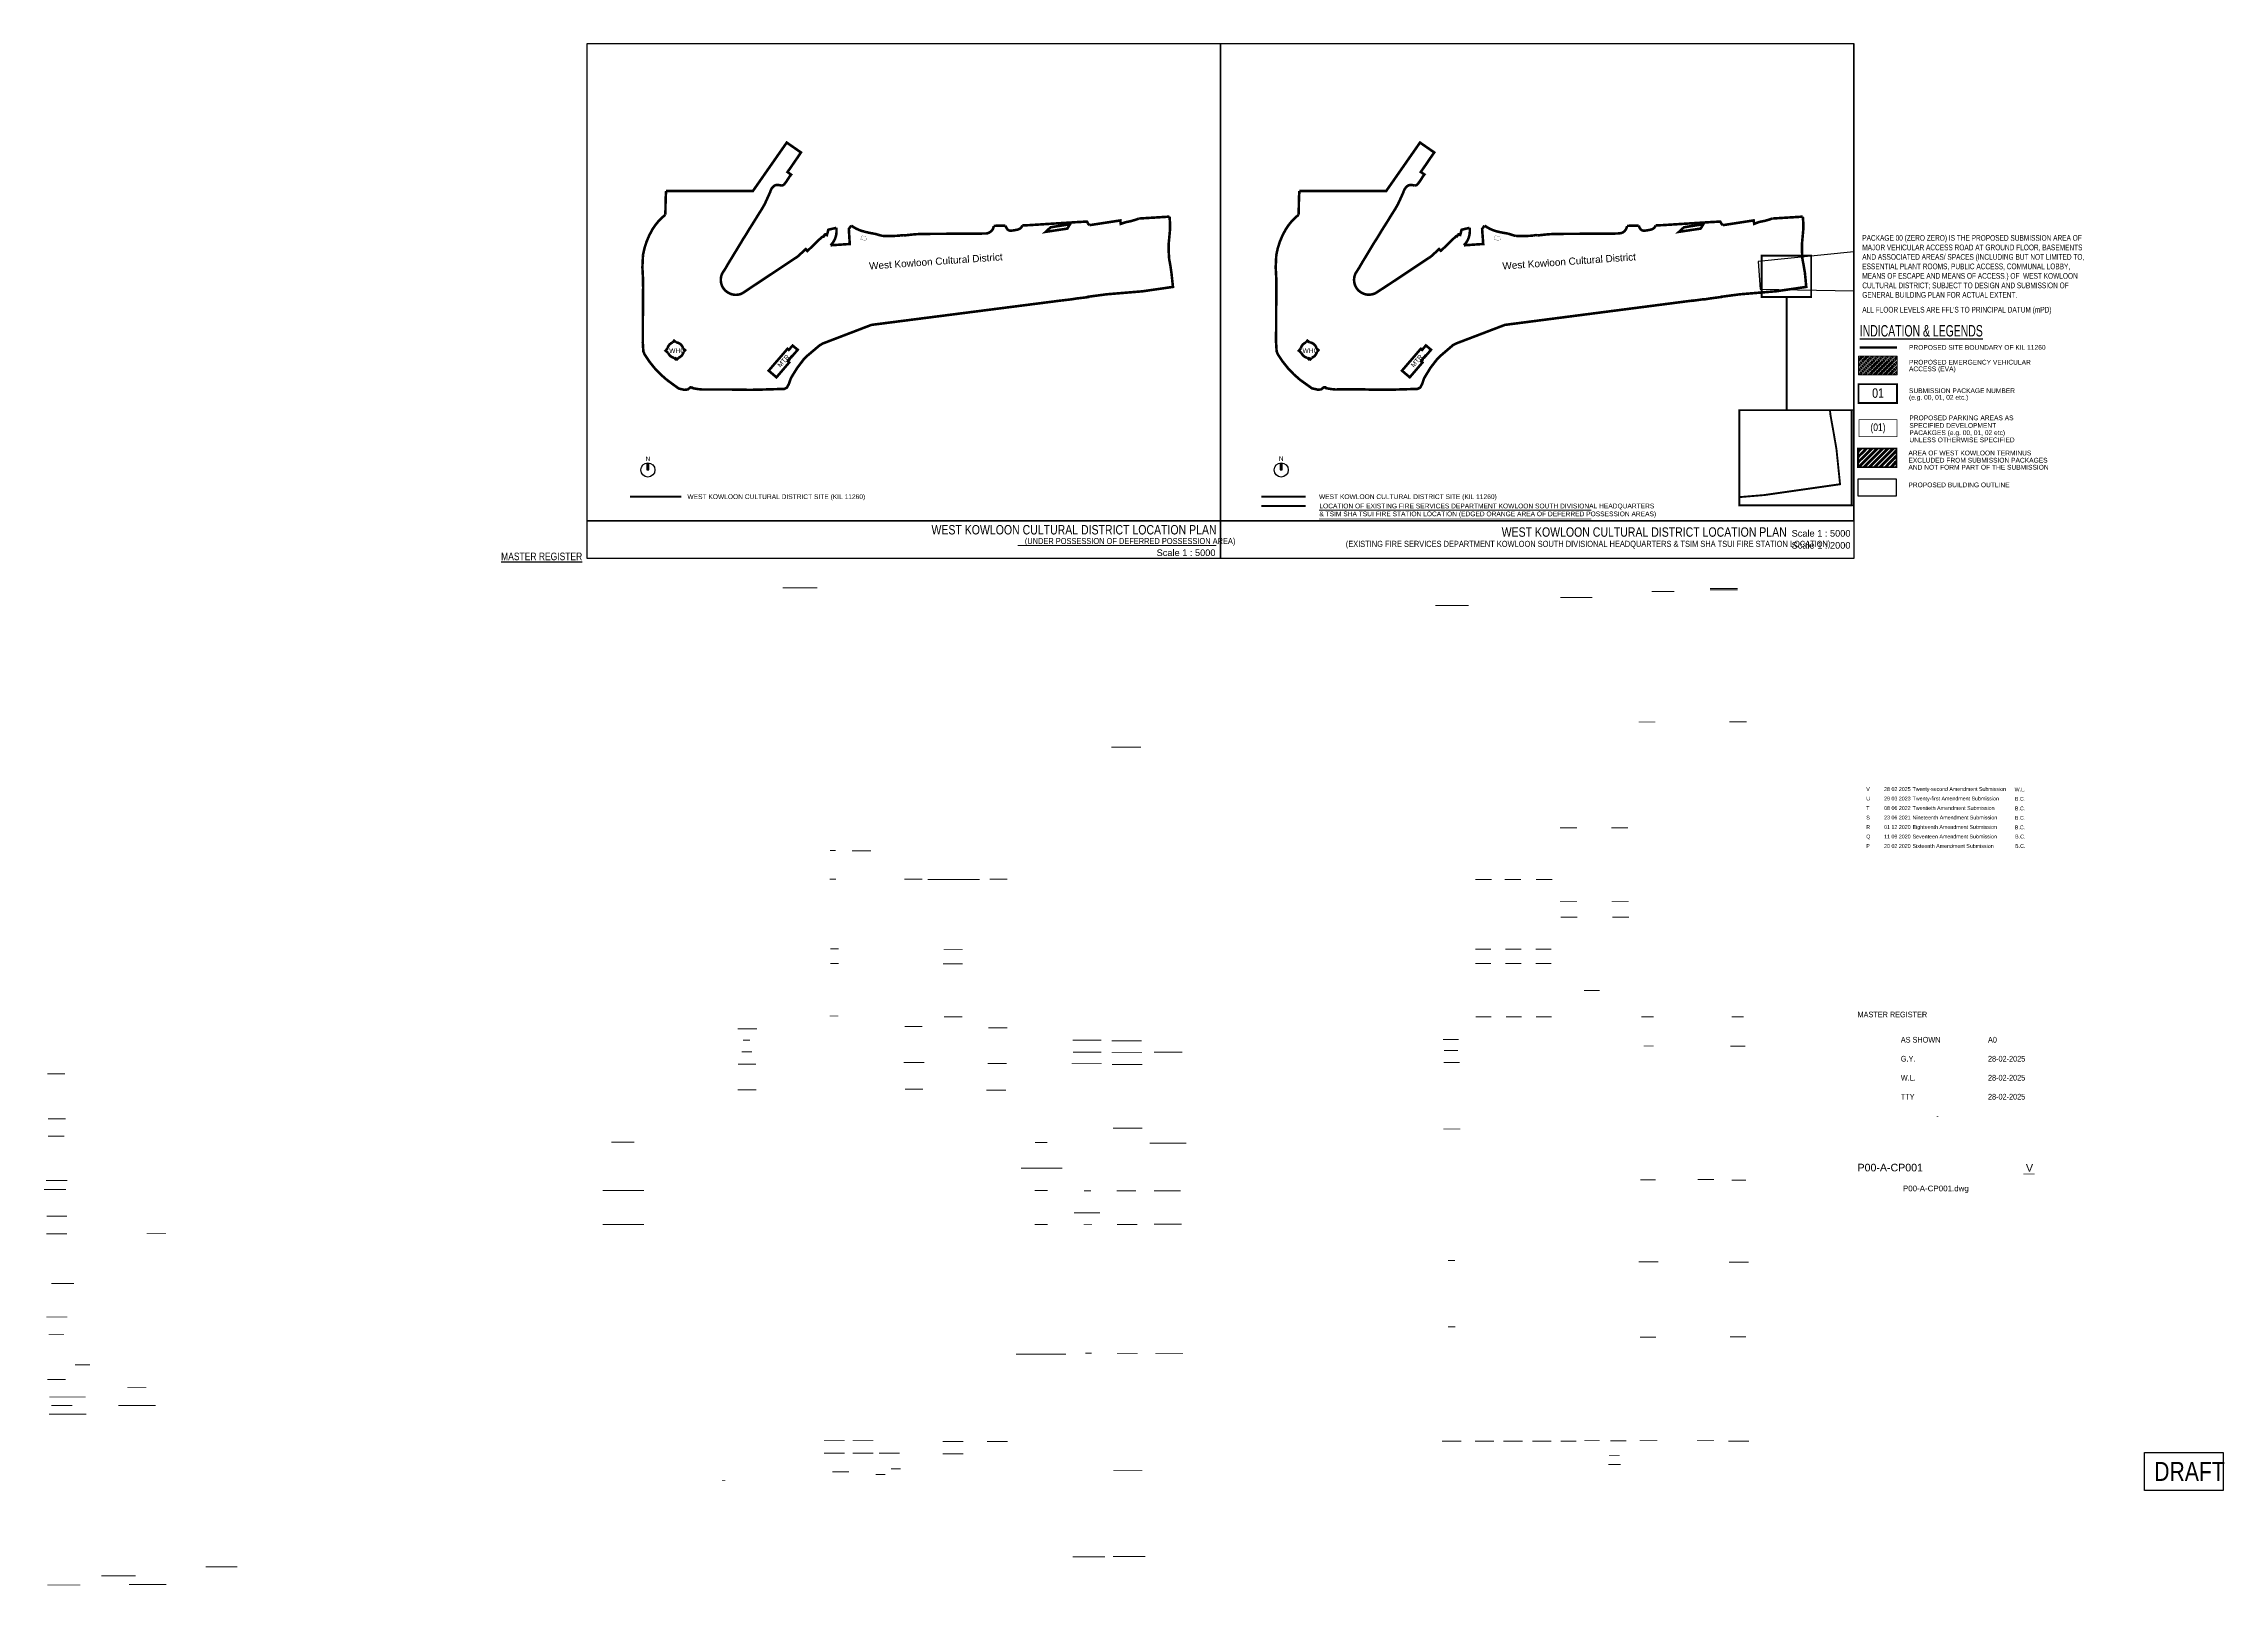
# Paper-space layout 'V' of a CAD drawing. Header units: metres. Extents: x 123 to 1271, y 16 to 828.
# The model-space entities are those that its viewports show. They can reach past a viewport. Long polylines and large blocks are cut down to what shows.
import ezdxf

# ---------------------------------------------------------------- set-up
doc = ezdxf.new("R2010")
doc.units = ezdxf.units.M
doc.header["$MEASUREMENT"] = 0
for name, pattern in [('11nw24c$0$HIDDEN', [0.375, 0.25, -0.125]), ('CENTER', [2, 1.25, -0.25, 0.25, -0.25]), ('DASHDOT', [1, 0.5, -0.25, 0, -0.25]), ('DGN Style 4', [76.563414, 38.257796, -19.128898, 0.047822, -19.128898]), ('HIDDEN', [0.375, 0.25, -0.125])]:
    doc.linetypes.add(name, pattern=pattern)
doc.layers.add('AR-SIMS_BL_', color=1, linetype='DGN Style 4', lineweight=140)
doc.layers.add('AR_HATCH_AR_240', color=240, linetype='Continuous', lineweight=18)
for name, color, linetype in [('AR-SITE-TXT_AR_BS_', 4, 'Continuous'), ('AR-WA-EXT_AR_BS_MI_utility_zone', 231, 'Continuous'), ('AUT071__', 10, 'Continuous'), ('DW-TXT1', 6, 'Continuous'), ('RLP043_T20', 3, 'Continuous')]:
    doc.layers.add(name, color=color, linetype=linetype)
doc.styles.add('2500_5mm', font='arial.ttf', dxfattribs={"width": 0.8, "height": 5})
doc.styles.add('Arial', font='arial.ttf', dxfattribs={"width": 0.8, "height": 5})
doc.styles.add('English', font='arial.ttf', dxfattribs={"width": 0.8, "height": 5})
doc.styles.add('FLOOR_00$0$STANDARD', font='txt.shx', dxfattribs={"width": 0.8, "height": 5})
doc.styles.get("Standard").update_dxf_attribs({"font": 'arial.ttf'})
doc.styles.add('Style-Arial', font='arial.ttf', dxfattribs={"width": 0.8, "height": 5})
pattern_1 = [(315.00264, (939.0839, 612.9731), (0.4419214, 0.441962), [1.5, -0.375])]
pattern_2 = [(45, (-2.8985, 64.3441), (2.828427, -2e-16), [4]), (45, (-2.2985, 64.3441), (2.828427, -2e-16), [4]), (45, (-1.6985, 64.3441), (2.828427, -2e-16), [4])]

# ---------------------------------------------------------------- blocks, each defined once
blk = doc.blocks.new('TITLE_BOARD')
at = {"style": 'English', "width": 0.8}
for tag, p in [('DRG_T', (1078, 155.8)), ('SACLE', (1100.8, 142.5)), ('PRINTED', (1146.7, 142.5)), ('CHECKED', (1100.8, 132.5)), ('DATE1', (1146.7, 132.5)), ('APPROVED', (1100.8, 122.5)), ('DRAWN', (1100.8, 112.5)), ('DATE2', (1146.7, 122.5)), ('DATE3', (1146.7, 112.5)), ('CON_N', (1119.5, 102.5))]:
    blk.add_attdef(tag, p, '', height=3, dxfattribs=at)

msp = doc.modelspace()

# ---------------------------------------------------------------- texts
at = {"layer": 'AR-SITE-TXT_AR_BS_', "style": '2500_5mm'}
msp.add_text('West Kowloon Cultural District', height=18.75, rotation=4.0041, dxfattribs=at).set_placement((834546.8, 818064.9))

psp = doc.layouts.new('V')

# ---------------------------------------------------------------- hatches: boundary and pattern name
at = {"layer": 'AR-SIMS_BL_', "linetype": 'Continuous'}
h = psp.add_hatch(dxfattribs=at)
h.set_pattern_fill('GOST_GROUND', scale=0.2, style=0)
h.set_pattern_definition(pattern_2)
h.paths.add_polyline_path([(1078.3, 614.8), (1098.5, 614.8), (1098.5, 605), (1078.3, 605)])
h = psp.add_hatch(dxfattribs=at)
h.set_pattern_fill('GOST_GROUND', scale=0.2, style=0)
h.set_pattern_definition(pattern_2)
h.paths.add_polyline_path([(1078.3, 614.8), (1098.5, 614.8), (1098.5, 605), (1078.3, 605)])
at = {"layer": 'AR_HATCH_AR_240'}
h = psp.add_hatch(dxfattribs=at)
h.set_pattern_fill('ACAD_ISO02W100', color=250, scale=0.125, angle=311.0025, style=0)
h.set_pattern_definition(pattern_1)
h.paths.add_polyline_path([(1078.5, 663.5), (1098.8, 663.5), (1098.8, 653.6), (1078.5, 653.6)])
h = psp.add_hatch(dxfattribs=at)
h.set_pattern_fill('ACAD_ISO02W100', color=250, scale=0.125, angle=311.0025, style=0)
h.set_pattern_definition(pattern_1)
h.paths.add_polyline_path([(1078.5, 663.5), (1098.8, 663.5), (1098.8, 653.6), (1078.5, 653.6)])
at = {"layer": 'RLP043_T20', "ltscale": 50}
for points in [[(440.5, 603.5), (441.5, 603.5), (441.5, 607.2, 0.066966), (440.5, 607.2)], [(774, 603.5), (775, 603.5), (775, 607.2, 0.066966), (774, 607.2)]]:
    psp.add_hatch(color=256, dxfattribs=at).paths.add_polyline_path(points)

# ---------------------------------------------------------------- linework, layer by layer
for points in [[(742.5, 556.9), (409, 556.9), (409, 828), (742.5, 828)], [(742.5, 828), (1076, 828), (1076, 576.7), (742.5, 576.7)], [(742.5, 556.9), (742.5, 576.7), (1076, 576.7), (1076, 556.9)]]:
    psp.add_lwpolyline(points, close=True)
psp.add_lwpolyline([(742.5, 576.7), (1076, 576.7), (1076, 827.9), (742.5, 827.9)])
at = {"color": 0, "linetype": 'Continuous'}
psp.add_lwpolyline([(1078.3, 598.8), (1098.3, 598.8), (1098.3, 589.8), (1078.3, 589.8)], close=True, dxfattribs=at)
at = {"layer": 'AR-SIMS_BL_', "linetype": 'DASHDOT', "ltscale": 10, "const_width": 1.35, "elevation": -199.8, "flags": 128}
for points in [[(657.6, 692.6), (558.7, 679.9), (533.1, 670.1), (531.4, 669.1), (525, 663.7), (523, 661.7), (519.6, 657.2), (517.1, 653.2), (516.2, 651.6), (515.2, 648.7), (514.2, 646.9), (512.8, 646.2), (499.6, 645.8), (494.9, 645.7), (488.8, 645.8), (482.3, 645.9), (469.4, 645.9), (467.3, 646.1), (464.5, 646.6), (464.3, 646.9), (463.4, 647), (462, 645.9), (460.2, 645.7), (457.2, 646.4), (450.9, 651, -0.08687), (439.3, 664.3), (438.6, 665.9), (438.3, 670.6), (438.4, 696), (438.5, 699.9), (438.4, 700.9), (438.4, 704.5), (438.1, 710.2), (438.4, 716.6, -0.094063), (443.4, 730.2, -0.090278), (450.2, 737.9), (450.3, 744.2, -0.01891), (450.6, 750.4), (496.3, 750.4), (514.1, 775.9), (521.6, 770.7), (519.5, 767.6), (517.5, 764.7), (516.5, 763.2), (514.5, 760.4), (516.4, 759), (515.6, 758), (514, 755.5), (512.7, 753.8, -0.175206), (511.3, 753.3), (509.6, 753.6, 0.232326), (506.9, 752.6, 0.136232), (505.5, 750.1), (503.7, 746.1), (502.5, 743.5), (501.2, 741.2), (498.8, 737.4), (496.9, 734.3), (494.3, 730.2), (492, 726.4), (491.1, 725.1), (490.2, 723.5), (483.5, 712.5), (482, 709.9), (480.2, 707.1, 0.210785), (479.9, 700.8, 0.180305), (483.4, 696.8, 0.172158), (488.3, 695.8, 0.10219), (491, 696.7), (492.5, 697.7), (495.6, 699.8), (501.2, 703.5), (507.7, 707.8), (510.4, 709.6), (518.8, 715.2, 0.082119), (520.4, 716.4, -0.011134), (522.3, 718.1), (524.1, 719.8), (525, 718.8), (525.8, 719.6), (527.3, 721), (531.3, 724.9), (533, 726.4), (533.5, 726.4), (534, 727.3, -0.685975), (535.1, 727.1, -0.095987), (535.1, 726.5), (536, 730), (540.2, 731, -0.242354), (537.2, 721.8), (547.3, 722.5), (546.8, 730.4), (548.1, 732.2, 0.103945), (555, 729, 0.028149), (560.4, 727.9), (562.5, 727.3, 0.012181), (564.3, 726.8, 0.011817), (566.2, 726.7, 0.018959), (573.8, 726.9), (574.4, 727.1), (575.2, 727.1), (575.8, 727, 0.004979), (577.8, 727.2), (580.5, 727.5, -0.02316), (586.9, 727.8), (618, 728), (618.9, 728), (619.8, 728.1), (620.5, 728.4, 0.088944), (622, 729.5, 0.091283), (622.9, 730.9, 0.061858), (623.1, 732), (624.4, 732.1), (629.3, 732.2, 0.077341), (630.1, 730.5, 0.267473), (632.3, 729.5, 0.036377), (635.8, 730.1, 0.249423), (638.2, 732.3), (641.5, 732.4), (666.7, 734), (672.2, 734.3), (672.7, 733.4, 0.073697), (673.5, 732.4), (689.8, 734.9), (690, 733.1), (692.7, 734), (693.8, 734.2, 0.049054), (699.6, 735.9), (715.7, 736.9, -0.062186), (715.6, 726.3, 0.055712), (715.4, 716), (715.5, 714.6), (716.2, 710.8), (716.7, 707.3), (717.5, 699.9), (701.6, 697.6), (682.5, 696), (672.7, 694.7), (672.7, 694.5), (666.7, 693.8), (664.4, 693.4), (662.7, 693.2), (657.6, 692.6)], [(991.1, 692.7), (892.3, 679.9), (866.6, 670.1), (864.9, 669.2), (858.5, 663.7), (856.5, 661.7), (853.1, 657.3), (850.6, 653.2), (849.7, 651.7), (848.7, 648.7), (847.7, 646.9), (846.3, 646.2), (833.2, 645.8), (828.4, 645.8), (822.4, 645.8), (815.8, 646), (802.9, 645.9), (800.8, 646.1), (798, 646.6), (797.8, 647), (796.9, 647), (795.5, 645.9), (793.7, 645.8), (790.7, 646.5), (784.4, 651, -0.08687), (772.8, 664.3), (772.1, 665.9), (771.8, 670.7), (771.9, 696), (772, 699.9), (771.9, 700.9), (771.9, 704.5), (771.6, 710.2), (771.9, 716.6, -0.094063), (776.9, 730.2, -0.090278), (783.7, 737.9), (783.8, 744.3, -0.01891), (784.1, 750.4), (829.8, 750.4), (847.6, 775.9), (855.1, 770.7), (853, 767.7), (851, 764.7), (850, 763.3), (848, 760.4), (849.9, 759.1), (849.1, 758), (847.5, 755.5), (846.2, 753.8, -0.175206), (844.9, 753.3), (843.1, 753.6, 0.232326), (840.5, 752.6, 0.136232), (839, 750.1), (837.2, 746.1), (836, 743.5), (834.7, 741.2), (832.3, 737.4), (830.4, 734.3), (827.8, 730.2), (825.5, 726.4), (824.7, 725.1), (823.7, 723.6), (817, 712.5), (815.5, 709.9), (813.7, 707.1, 0.210785), (813.4, 700.8, 0.180305), (816.9, 696.8, 0.172158), (821.8, 695.9, 0.10219), (824.5, 696.8), (826, 697.8), (829.1, 699.8), (834.7, 703.5), (841.2, 707.8), (843.9, 709.6), (852.3, 715.2, 0.082119), (853.9, 716.4, -0.011134), (855.8, 718.1), (857.6, 719.8), (858.5, 718.9), (859.3, 719.6), (860.8, 721), (864.8, 724.9), (866.5, 726.5), (867.1, 726.5), (867.5, 727.3, -0.685975), (868.6, 727.1, -0.095987), (868.6, 726.6), (869.5, 730), (873.7, 731, -0.242354), (870.7, 721.8), (880.9, 722.5), (880.3, 730.4), (881.6, 732.2, 0.103945), (888.6, 729, 0.028149), (893.9, 728), (896, 727.3, 0.012181), (897.8, 726.8, 0.011817), (899.7, 726.7, 0.018959), (907.3, 726.9), (907.9, 727.1), (908.7, 727.2), (909.3, 727, 0.004979), (911.3, 727.2), (914, 727.5, -0.02316), (920.4, 727.8), (951.5, 728), (952.5, 728.1), (953.3, 728.2), (954.1, 728.4, 0.088944), (955.5, 729.5, 0.091283), (956.4, 731, 0.061858), (956.6, 732), (957.9, 732.1), (962.8, 732.2, 0.077341), (963.6, 730.5, 0.267473), (965.8, 729.5, 0.036377), (969.3, 730.1, 0.249423), (971.7, 732.3), (975, 732.4), (1000.2, 734), (1005.7, 734.3), (1006.2, 733.4, 0.073697), (1007, 732.4), (1023.3, 734.9), (1023.6, 733.1), (1026.2, 734.1), (1027.3, 734.3, 0.049054), (1033.1, 735.9), (1049.2, 736.9, -0.062186), (1049.1, 726.4, 0.055712), (1048.9, 716.1), (1049, 714.6), (1049.7, 710.8), (1050.3, 707.3), (1051, 699.9), (1035.1, 697.6), (1016, 696), (1006.2, 694.7), (1006.2, 694.6), (1000.2, 693.8), (997.9, 693.4), (996.2, 693.3), (991.1, 692.6)]]:
    psp.add_lwpolyline(points, format="xyb", close=True, dxfattribs=at)
at = {"layer": 'AR-SIMS_BL_', "linetype": 'DASHDOT', "ltscale": 10, "const_width": 1.35, "flags": 128}
for points in [[(663.3, 732.9), (653.1, 731.3), (650.5, 728.9), (661.9, 730.6)], [(996.8, 732.9), (986.6, 731.3), (984, 728.9), (995.4, 730.6)]]:
    psp.add_lwpolyline(points, close=True, dxfattribs=at)
at = {"layer": 'AR-SIMS_BL_', "color": 7, "linetype": '11nw24c$0$HIDDEN', "ltscale": 10, "const_width": 1, "flags": 128}
for points in [[(1027.5, 716.4), (1053.6, 716.4), (1053.6, 694.6), (1027.5, 694.6)], [(1015.7, 635), (1074.9, 635), (1074.9, 584.9), (1015.7, 584.9)]]:
    psp.add_lwpolyline(points, close=True, dxfattribs=at)
at = {"layer": 'AR-SIMS_BL_', "color": 7, "linetype": 'ByBlock', "const_width": 1, "flags": 128}
psp.add_lwpolyline([(1040.7, 694.6), (1040.7, 635)], dxfattribs=at)
at = {"layer": 'AR-SIMS_BL_', "linetype": 'DASHDOT', "ltscale": 10, "const_width": 1.35, "flags": 128}
for points in [[(460.6, 666.6), (459.5, 667.5, 0.329573), (455.8, 670.7), (454.8, 671.6), (454, 670.6, 0.254147), (451.3, 667.5), (450.3, 666.3), (451.7, 665.1, 0.249024), (454.7, 662.6), (455.5, 661.9), (455.7, 662.2), (456.3, 661.7), (457.1, 662.6, 0.253151), (459.8, 665.7)], [(794.1, 666.6), (793.1, 667.5, 0.329573), (789.4, 670.7), (788.3, 671.6), (787.5, 670.6, 0.254147), (784.8, 667.5), (783.8, 666.3), (785.2, 665.1, 0.249024), (788.2, 662.6), (789, 661.9), (789.2, 662.2), (789.8, 661.7), (790.6, 662.6, 0.253151), (793.3, 665.7)]]:
    psp.add_lwpolyline(points, format="xyb", close=True, dxfattribs=at)
at = {"layer": 'AR-SIMS_BL_', "linetype": 'DASHDOT', "ltscale": 10, "const_width": 1.35, "elevation": -199.8, "flags": 128}
for points in [[(519.9, 666.8), (517.2, 669), (515.2, 666.7), (514.5, 667.3), (504.6, 655.8), (508.7, 652.3), (515.4, 660.1), (514.7, 660.7), (515.3, 661.4), (515.1, 661.5), (516.7, 663.3), (516.8, 663.2), (519.9, 666.8)], [(853.4, 666.8), (850.7, 669.1), (848.7, 666.7), (848, 667.3), (838.1, 655.8), (842.2, 652.3), (848.9, 660.1), (848.2, 660.7), (848.8, 661.4), (848.6, 661.5), (850.2, 663.4), (850.3, 663.2), (853.4, 666.8)]]:
    psp.add_lwpolyline(points, dxfattribs=at)
at = {"layer": 'AR-SIMS_BL_', "color": 7, "linetype": 'DASHDOT', "ltscale": 10, "const_width": 1.35, "flags": 128}
psp.add_lwpolyline([(1079.1, 668), (1098.8, 668)], dxfattribs=at)
at = {"layer": 'AR-SIMS_BL_', "color": 7, "linetype": 'HIDDEN', "const_width": 1}
psp.add_lwpolyline([(1078.5, 648.7), (1098.8, 648.7), (1098.8, 638.8), (1078.5, 638.8)], close=True, dxfattribs=at)
at = {"layer": 'AR-SIMS_BL_', "ltscale": 0.15, "const_width": 1, "flags": 128}
psp.add_lwpolyline([(1063.5, 635), (1063.7, 632.7), (1065.4, 623.2), (1066.9, 614.5), (1068.8, 596), (1028.9, 590.3), (1015.7, 589.2)], dxfattribs=at)
at = {"layer": 'AR-SIMS_BL_', "color": 7, "linetype": 'Continuous', "const_width": 1}
psp.add_lwpolyline([(1078.3, 614.8), (1098.5, 614.8), (1098.5, 605), (1078.3, 605)], close=True, dxfattribs=at)
psp.add_lwpolyline([(1078.3, 614.8), (1098.5, 614.8), (1098.5, 605), (1078.3, 605)], close=True, dxfattribs=at)
at = {"layer": 'AR-SIMS_BL_', "color": 7, "linetype": 'CENTER', "ltscale": 5, "const_width": 1, "flags": 128}
for points in [[(431.5, 589.4), (458.6, 589.4)], [(764, 589.5), (787.4, 589.5)]]:
    psp.add_lwpolyline(points, dxfattribs=at)
at = {"layer": 'AR-SIMS_BL_', "color": 7, "linetype": '11nw24c$0$HIDDEN', "ltscale": 10, "const_width": 1, "flags": 128}
psp.add_lwpolyline([(764, 584.5), (787.4, 584.5)], dxfattribs=at)
at = {"layer": 'AR-WA-EXT_AR_BS_MI_utility_zone', "color": 7, "linetype": 'HIDDEN', "lineweight": 30, "ltscale": 0.5, "const_width": 0.3}
psp.add_lwpolyline([(1078.8, 630), (1098.8, 630), (1098.8, 621), (1078.8, 621)], close=True, dxfattribs=at)
at = {"layer": 'AR_HATCH_AR_240', "color": 250}
psp.add_lwpolyline([(1078.5, 663.5), (1098.8, 663.5), (1098.8, 653.6), (1078.5, 653.6)], close=True, dxfattribs=at)
psp.add_lwpolyline([(1078.5, 663.5), (1098.8, 663.5), (1098.8, 653.6), (1078.5, 653.6)], close=True, dxfattribs=at)
at = {"layer": 'AUT071__', "const_width": 0.1}
for points in [[(556.3, 724.6), (556.2, 726.3), (553.6, 726.9), (553.1, 724.9), (554.8, 724.5)], [(889.8, 724.6), (889.7, 726.3), (887.1, 726.9), (886.6, 724.9), (888.3, 724.5)]]:
    psp.add_lwpolyline(points, close=True, dxfattribs=at)
at = {"layer": 'AUT071__', "const_width": 0.5}
for points in [[(794.4, 582.4), (937.9, 582.4)], [(794.4, 577.7), (937.9, 577.7)], [(635.8, 563.7), (740.3, 563.7)], [(512, 541.5), (530.2, 541.5)], [(1000.3, 541.1), (1014.8, 541.1)], [(1000.3, 540.4), (1014.8, 540.4)], [(855.7, 532.1), (873.2, 532.1)], [(921.5, 536.3), (938.3, 536.3)], [(969.6, 539.5), (981.6, 539.5)], [(962.8, 470.8), (971.6, 470.8)], [(1010.5, 470.9), (1019.7, 470.9)], [(685, 457.5), (700.6, 457.5)], [(921.4, 415.1), (930.3, 415.1)], [(948.3, 415.1), (957.2, 415.1)], [(536.9, 403.1), (539.9, 403.1)], [(548.5, 403), (558.5, 403)], [(536.7, 388), (540, 388)], [(576.1, 388), (585.5, 388)], [(588.4, 387.9), (615.7, 387.9)], [(621, 388), (630.3, 388)], [(876.8, 387.9), (885.4, 387.9)], [(892.2, 387.9), (900.8, 387.9)], [(908.6, 387.9), (917.2, 387.9)], [(921.3, 376.2), (930.2, 376.2)], [(921.6, 368.1), (930.5, 368.1)], [(948.5, 376.2), (957.4, 376.2)], [(948.8, 368.1), (957.7, 368.1)], [(537, 351.4), (541.4, 351.4)], [(596.7, 351.1), (606.8, 351.1)], [(876.7, 351.2), (885, 351.2)], [(892.6, 351.2), (900.9, 351.2)], [(908.5, 351.2), (916.8, 351.2)], [(537, 343.6), (541.4, 343.6)], [(596.4, 343.4), (606.8, 343.4)], [(876.7, 343.7), (885, 343.7)], [(892.6, 343.7), (900.9, 343.7)], [(908.5, 343.7), (916.8, 343.7)], [(934, 329.4), (942.2, 329.4)], [(536.8, 316), (541.2, 316)], [(576.2, 310.4), (585.5, 310.4)], [(597, 315.5), (606.5, 315.5)], [(876.9, 315.6), (885.2, 315.6)], [(892.8, 315.6), (901.1, 315.6)], [(908.7, 315.6), (916.9, 315.6)], [(964.2, 315.5), (970.6, 315.5)], [(1011.8, 315.6), (1018.1, 315.6)], [(488.2, 309.3), (498.4, 309.3)], [(491.1, 303.3), (494.8, 303.3)], [(620.3, 309.7), (630.2, 309.7)], [(664.7, 303.3), (679.7, 303.3)], [(685.2, 302.9), (701.1, 302.9)], [(859.7, 303.7), (867.9, 303.7)], [(965.4, 300.2), (970.6, 300.2)], [(1011, 300.1), (1018.9, 300.1)], [(488.5, 290.6), (497.9, 290.6)], [(490.4, 297.1), (495.9, 297.1)], [(575.7, 291.5), (586.6, 291.5)], [(619.9, 291), (630, 291)], [(664.1, 290.9), (679.9, 290.9)], [(664.8, 297), (679.8, 297)], [(685.3, 296.7), (701.2, 296.7)], [(685.4, 290.5), (701.3, 290.5)], [(707.5, 297), (722.5, 297)], [(860, 291.5), (868.4, 291.5)], [(860.2, 297.8), (867.6, 297.8)], [(124.7, 285.5), (134.1, 285.5)], [(488.2, 277.1), (498.1, 277.1)], [(576.4, 277.5), (585.8, 277.5)], [(619.3, 277), (629.5, 277)], [(125, 261.9), (134.4, 261.9)], [(125, 252.8), (133.7, 252.8)], [(685.9, 257), (701.3, 257)], [(859.8, 256.5), (868.9, 256.5)], [(421.8, 249.5), (433.8, 249.5)], [(644.9, 249.4), (651.4, 249.4)], [(705.3, 249.1), (724.5, 249.1)], [(637.5, 235.9), (659.3, 235.9)], [(963.6, 229.7), (971.7, 229.7)], [(993.9, 229.9), (1002.4, 229.9)], [(1011.8, 229.5), (1019.3, 229.5)], [(1165.4, 232.8), (1171.3, 232.8)], [(123, 224.6), (134.5, 224.6)], [(124, 229.4), (135.3, 229.4)], [(417.2, 224.1), (438.9, 224.1)], [(644.7, 224.1), (651.6, 224.1)], [(670.6, 223.9), (674.4, 223.9)], [(687.9, 224), (698.1, 224)], [(707.5, 223.9), (721.5, 223.9)], [(124.3, 210.6), (135, 210.6)], [(665.3, 212.4), (679.1, 212.4)], [(124.2, 201.3), (135, 201.3)], [(177.1, 201.4), (187.3, 201.4)], [(417.2, 206.2), (438.9, 206.2)], [(644.6, 206.2), (651.5, 206.2)], [(670.4, 206.3), (674.9, 206.3)], [(688, 206.2), (698.7, 206.2)], [(707.5, 206.4), (722, 206.4)], [(862.4, 187.2), (866.1, 187.2)], [(962.8, 186.6), (973.1, 186.6)], [(1010.3, 186.4), (1020.6, 186.4)], [(126.9, 175.1), (138.8, 175.1)], [(124.2, 157.5), (135.2, 157.5)], [(862.3, 152.3), (866.2, 152.3)], [(125.4, 148.2), (133.5, 148.2)], [(634.9, 138), (661.1, 138)], [(671.3, 138.4), (674.7, 138.4)], [(688, 138.2), (699, 138.2)], [(708.3, 138.2), (722.8, 138.2)], [(963.4, 146.9), (971.8, 146.9)], [(1010.9, 147), (1019.3, 147)], [(139.3, 132.3), (147.2, 132.3)], [(124.8, 124.6), (134.3, 124.6)], [(125.7, 115.4), (145, 115.4)], [(166.9, 120.3), (176.9, 120.3)], [(125.6, 106.3), (145.3, 106.3)], [(126.8, 110.9), (137.9, 110.9)], [(162.2, 110.9), (181.7, 110.9)], [(533.7, 92.4), (544.6, 92.4)], [(548.8, 92.4), (559.7, 92.4)], [(596.2, 92), (607.1, 92)], [(619.6, 92), (630.5, 92)], [(859.2, 92.1), (869.3, 92.1)], [(876.5, 92.1), (886.6, 92.1)], [(891.5, 92.1), (901.7, 92.1)], [(906.7, 92.1), (916.8, 92.1)], [(921.6, 92.2), (929.9, 92.2)], [(934.2, 92.4), (942.2, 92.4)], [(947.9, 92.3), (956.3, 92.3)], [(963.2, 92.4), (972.5, 92.4)], [(993.4, 92.4), (1002.4, 92.4)], [(1009.9, 92.2), (1020.9, 92.2)], [(533.7, 85.8), (544.6, 85.8)], [(548.8, 85.8), (559.7, 85.8)], [(562.7, 85.8), (573.6, 85.8)], [(596.2, 85.5), (607.1, 85.5)], [(947.2, 84.5), (952.7, 84.5)], [(480, 71.5), (481.7, 71.5)], [(538.1, 76), (546.9, 76)], [(561, 74.6), (566.1, 74.6)], [(569, 77.5), (574.1, 77.5)], [(686.1, 76.6), (701.4, 76.6)], [(946.7, 79.8), (953.2, 79.8)], [(208.1, 25.9), (224.8, 25.9)], [(664.6, 31.3), (681.7, 31.3)], [(685.9, 31.4), (703, 31.4)], [(124.7, 16.4), (142.1, 16.4)], [(153.1, 21.2), (171.2, 21.2)], [(167.8, 16.6), (187.4, 16.6)]]:
    psp.add_lwpolyline(points, dxfattribs=at)
at = {"layer": 'Defpoints'}
for points in [[(742.5, 576.7), (742.5, 828), (1076, 828), (1076, 718.3), (1025.7, 713.2), (1026.8, 698.7), (1076, 697.8), (1076, 635), (1015.7, 635), (1015.7, 584.9), (1076, 584.9), (1076, 576.7)], [(1076, 718.3), (1025.7, 713.2), (1026.8, 698.7), (1076, 697.8)]]:
    psp.add_lwpolyline(points, close=True, dxfattribs=at)
at = {"layer": 'RLP043_T20'}
for points in [[(409, 828), (742.5, 828), (742.5, 576.7), (409, 576.7)], [(409, 556.9), (409, 576.7), (742.5, 576.7), (742.5, 556.9)]]:
    psp.add_lwpolyline(points, close=True, dxfattribs=at)
at = {"layer": 'RLP043_T20', "ltscale": 50}
for points in [[(440.5, 607.2), (440.5, 603.5), (441.5, 603.5), (441.5, 607.2)], [(774, 607.2), (774, 603.5), (775, 603.5), (775, 607.2)]]:
    psp.add_lwpolyline(points, dxfattribs=at)
for centre in [(441, 603.5), (774.5, 603.5)]:
    psp.add_circle(centre, 3.72, dxfattribs=at)

# ---------------------------------------------------------------- block references
psp.add_blockref('TITLE_BOARD', (0, 159.5)).add_auto_attribs({'DRG_T': 'MASTER REGISTER', 'SACLE': 'AS SHOWN', 'PRINTED': 'A0', 'CHECKED': 'G.Y.', 'DATE1': '28-02-2025', 'APPROVED': 'W.L.', 'DATE2': '28-02-2025', 'DRAWN': 'TTY', 'DATE3': '28-02-2025', 'CON_N': '-'})

# ---------------------------------------------------------------- texts
at = {"layer": 'AR-SITE-TXT_AR_BS_', "style": 'Style-Arial', "width": 0.8}
for s, height, p in [('WHC', 2.5, (452.2, 665.1)), ('WHC', 2.5, (785.7, 665.1)), ('PROPOSED SITE BOUNDARY OF KIL 11260', 2.5, (1105.1, 666.8)), ('ACCESS (EVA)', 2.5, (1105.1, 655.5)), ('PROPOSED EMERGENCY VEHICULAR', 2.5, (1105.1, 659)), ('01', 5, (1085.7, 641.5)), ('SUBMISSION PACKAGE NUMBER ', 2.5, (1105.1, 644)), ('(e.g. 00, 01, 02 etc.)', 2.5, (1105.1, 640.5)), ('PROPOSED PARKING AREAS AS', 2.5, (1105.3, 629.7)), ('(01)', 4, (1084.8, 624)), ('SPECIFIED DEVELOPMENT', 2.5, (1105.3, 625.7)), ('PACAKGES (e.g. 00, 01, 02 etc) ', 2.5, (1105.3, 621.9)), ('UNLESS OTHERWISE SPECIFIED', 2.5, (1105.3, 618.1)), ('AREA OF WEST KOWLOON TERMINUS ', 2.5, (1104.8, 611.2)), ('EXCLUDED FROM SUBMISSION PACKAGES', 2.5, (1104.8, 607.4)), ('AND NOT FORM PART OF THE SUBMISSION', 2.5, (1104.8, 603.7)), ('WEST KOWLOON CULTURAL DISTRICT SITE (KIL 11260)', 2.5, (461.8, 588.2)), ('WEST KOWLOON CULTURAL DISTRICT SITE (KIL 11260)', 2.5, (794.4, 588.2)), ('PROPOSED BUILDING OUTLINE', 2.5, (1104.8, 594.4)), ('%%UMASTER REGISTER', 4, (363.7, 556))]:
    psp.add_text(s, height=height, dxfattribs=at).set_placement(p)
for p in [(510.8, 657.3), (844.3, 657.3)]:
    psp.add_text('MTR', height=2.5, rotation=48.1081, dxfattribs=at).set_placement(p)
at = {"layer": 'AR-SITE-TXT_AR_BS_', "attachment_point": 1, "style": 'Style-Arial'}
for s, width, insert, char_height in [('{\\fArial Narrow|b0|i0|c0|p34;PACKAGE 00 (ZERO ZERO) IS THE PROPOSED SUBMISSION AREA OF MAJOR VEHICULAR ACCESS ROAD AT GROUND FLOOR, BASEMENTS AND ASSOCIATED AREAS/ SPACES (INCLUDING BUT NOT LIMITED TO, ESSENTIAL PLANT ROOMS, PUBLIC ACCESS, COMMUNAL LOBBY, MEANS OF ESCAPE AND MEANS OF ACCESS.) OF  WEST KOWLOON CULTURAL DISTRICT; SUBJECT TO DESIGN AND SUBMISSION OF GENERAL BUILDING PLAN FOR ACTUAL EXTENT.}', 95.535, (1080.5, 727.2), 3), ("{\\fArial Narrow|b0|i0|c0|p34;ALL FLOOR LEVELS ARE FFL'S TO PRINCIPAL DATUM (mPD)}", 95.535, (1080.5, 689.4), 3), ('{\\fArial Narrow|b0|i0|c0|p34;\\LINDICATION & LEGENDS}', 85.56, (1079.2, 679.8), 6)]:
    psp.add_mtext_dynamic_manual_height_columns(s, width=width, gutter_width=31.2, heights=[0], dxfattribs=dict(at, insert=insert, char_height=char_height))
at = {"layer": 'AR-SITE-TXT_AR_BS_', "insert": (794.6, 585.8), "char_height": 2.5, "width": 285.517, "attachment_point": 1, "style": 'Style-Arial'}
psp.add_mtext('LOCATION OF EXISTING FIRE SERVICES DEPARTMENT KOWLOON SOUTH DIVISIONAL HEADQUARTERS \\P& TSIM SHA TSUI FIRE STATION LOCATION (EDGED ORANGE AREA OF DEFERRED POSSESSION AREAS)', dxfattribs=at)
at = {"layer": 'AUT071__', "insert": (1234.2, 81.2), "char_height": 10, "attachment_point": 1, "bg_fill": 16}
psp.add_mtext_dynamic_manual_height_columns('{\\W0.8;DRAFT}', width=31.375, gutter_width=25, heights=[0], dxfattribs=at)
at = {"layer": 'DW-TXT1', "color": 4}
for s, width, p in [('V', 0.8, (1082.6, 434.5)), ('28 02 2025', 0.8, (1092, 434.5)), ('Twenty-second Amendment Submission', 0.9, (1107, 434.5)), ('T', 0.8, (1082.6, 424.5)), ('U', 0.8, (1082.6, 429.5)), ('29 03 2023', 0.8, (1092, 429.5)), ('08 06 2022', 0.8, (1092, 424.5)), ('S', 0.8, (1082.6, 419.5)), ('R', 0.8, (1082.6, 414.5)), ('23 06 2021', 0.8, (1092, 419.5)), ('01 12 2020', 0.8, (1092, 414.5)), ('Q', 0.8, (1082.6, 409.5)), ('P', 0.8, (1082.6, 404.5)), ('20 02 2020', 0.8, (1092, 404.5)), ('11 09 2020', 0.8, (1092, 409.5))]:
    psp.add_text(s, height=2, dxfattribs=dict(at, width=width)).set_placement(p)
for s, height, p in [('Twenty-first Amendment Submission', 2, (1107, 429.5)), ('Twentieth Amendment Submission', 2, (1107, 424.5)), ('Nineteenth Amendment Submission', 2, (1107, 419.5)), ('Eighteenth Amendment Submission', 2, (1107, 414.5)), ('Seventeen Amendment Submission', 2, (1107, 409.5)), ('Sixteenth Amendment Submission', 2, (1107, 404.5)), ('B.C.', 2, (1161, 409.5)), ('B.C.', 2, (1161, 404.5)), ('V', 4, (1166.7, 234))]:
    psp.add_text(s, height=height, dxfattribs=at).set_placement(p)
at = {"layer": 'DW-TXT1', "color": 4, "char_height": 2, "width": 20, "attachment_point": 5}
for s, insert in [('W.L.', (1163.6, 435.3)), ('B.C.', (1163.6, 430.3)), ('B.C.', (1163.6, 425.3)), ('B.C.', (1163.6, 420.3)), ('B.C.', (1163.6, 415.3))]:
    psp.add_mtext(s, dxfattribs=dict(at, insert=insert))
at = {"layer": 'DW-TXT1', "color": 4, "attachment_point": 1}
for s, insert, char_height in [('P00-A-CP001', (1078, 238.2), 4), ('P00-A-CP001.dwg', (1101.9, 226.7), 3)]:
    psp.add_mtext(s, dxfattribs=dict(at, insert=insert, char_height=char_height))
at = {"layer": 'RLP043_T20', "style": 'Arial'}
for s, p in [('Scale 1 : 5000', (1043.3, 568.4)), ('Scale 1 : 2000', (1043.3, 562.1)), ('Scale 1 : 5000', (708.9, 558.2))]:
    psp.add_text(s, height=3.469, rotation=0.003, dxfattribs=at).set_placement(p)
at = {"layer": 'RLP043_T20', "rotation": 0.003}
for s, insert, char_height, width, attachment_point, style in [('{\\fArial|b0|i0|c0|p34;N}', (441, 609.4), 2.379, 15.59, 5, 'FLOOR_00$0$STANDARD'), ('{\\fArial|b0|i0|c0|p34;N}', (774.5, 609.5), 2.379, 15.59, 5, 'FLOOR_00$0$STANDARD'), ('WEST KOWLOON CULTURAL DISTRICT LOCATION PLAN', (665.4, 572), 4.955, 333.51, 5, 'Arial'), ('(UNDER POSSESSION OF DEFERRED POSSESSION AREA)', (639.5, 567.7), 3.204, 127.489, 1, 'Arial'), ('(EXISTING FIRE SERVICES DEPARTMENT KOWLOON SOUTH DIVISIONAL HEADQUARTERS & TSIM SHA TSUI FIRE STATION LOCATION)', (808.5, 566.2), 3.2043, 293.457, 1, 'Arial'), ('WEST KOWLOON CULTURAL DISTRICT LOCATION PLAN', (890.6, 573.3), 4.955, 188.637, 1, 'Arial')]:
    psp.add_mtext(s, dxfattribs=dict(at, insert=insert, char_height=char_height, width=width, attachment_point=attachment_point, style=style))

# ---------------------------------------------------------------- viewports
at = {"layer": 'Defpoints'}
vp = psp.add_viewport(center=(575.7, 702.4), size=(333.5, 251.271), view_center_point=(834637.2, 818031.8), view_height=1256.354, dxfattribs=at)
vp.frozen_layers = ['Defpoints']
vp = psp.add_viewport(center=(909.2, 702.4), size=(333.5, 251.253), view_center_point=(834637.2, 818031.8), view_height=1256.265, status=4, dxfattribs=at)
vp.frozen_layers = ['Defpoints']
vp.dxf.flags = 0x10000  # cut along an outline
vp.dxf.clipping_boundary_handle = psp.add_lwpolyline([(742.5, 576.7), (742.5, 828), (1076, 828), (1076, 718.3), (1025.7, 713.2), (1026.8, 698.7), (1076, 697.8), (1076, 635), (1015.7, 635), (1015.7, 584.9), (1076, 584.9), (1076, 576.7)], format="xyb", close=True, dxfattribs={"invisible": 1}).dxf.handle
vp = psp.add_viewport(center=(1050.9, 708.1), size=(50.3, 20.578), view_center_point=(835345.2, 818060.3), view_height=102.891, status=5, dxfattribs=at)
vp.dxf.flags = 0x10000  # cut along an outline
vp.dxf.clipping_boundary_handle = psp.add_lwpolyline([(1076, 718.3), (1025.7, 713.2), (1026.8, 698.7), (1076, 697.8)], format="xyb", close=True, dxfattribs={"invisible": 1}).dxf.handle
psp.add_viewport(center=(1045.3, 610), size=(59.1, 50.032), view_center_point=(835299.1, 818047.5), view_height=100.064, status=3, dxfattribs=at)

doc.saveas('drawing.dxf')
